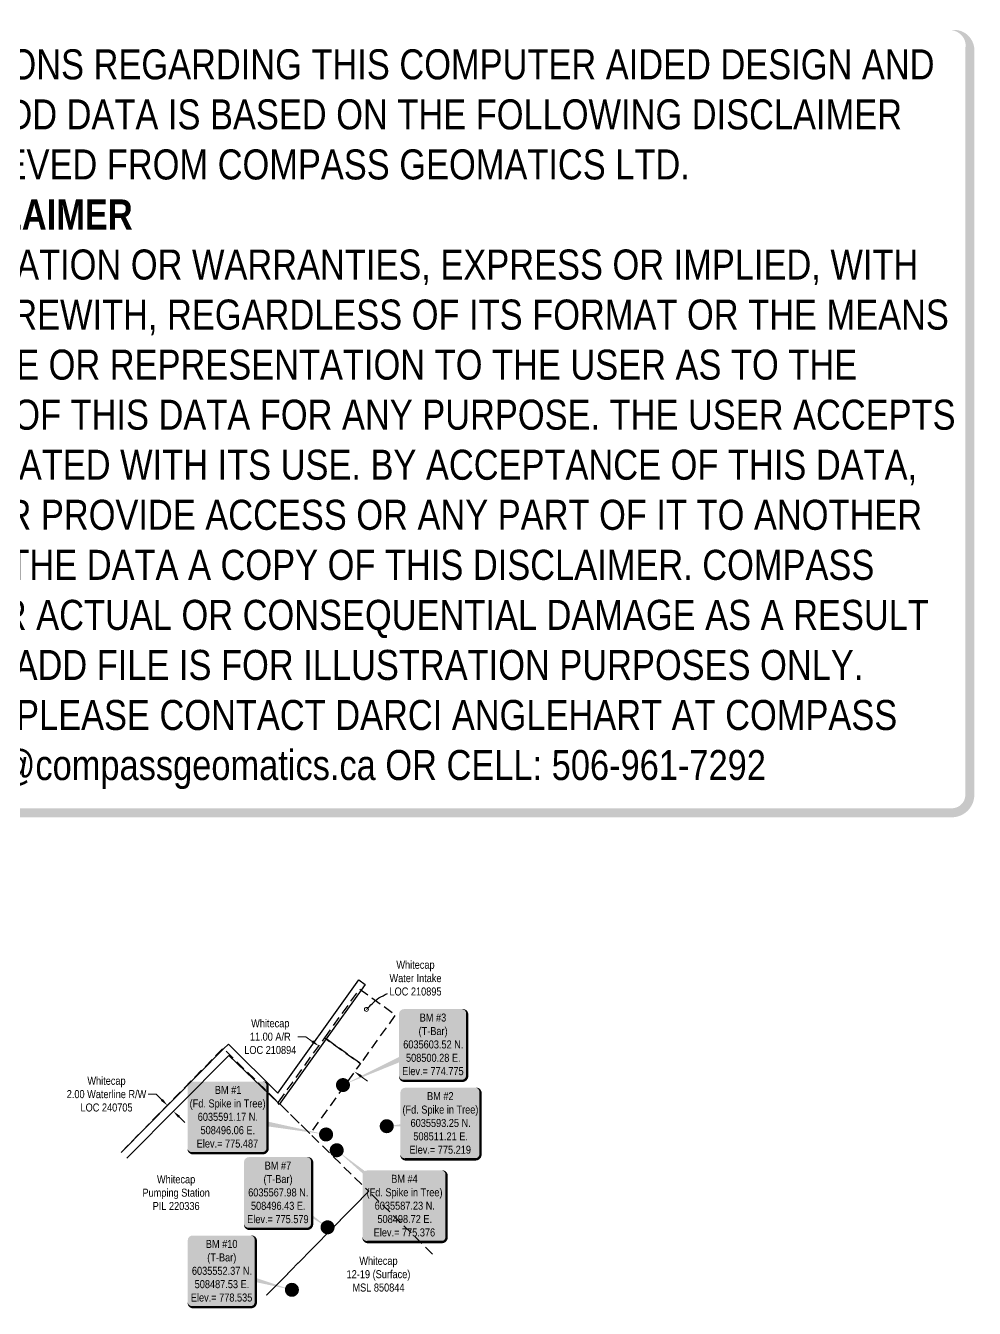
# Model space of a CAD drawing. Extents: x 507951 to 510320, y 6035129 to 6037325.
# Drawn here: x 509136 to 510320, y 6035723 to 6037325 of the extents above; entities that cross this region are included whole.
import ezdxf

# ---------------------------------------------------------------- set-up
doc = ezdxf.new("R2010")
doc.units = 0
doc.header["$LTSCALE"] = 5
doc.header["$PDMODE"] = 35
doc.header["$PDSIZE"] = 0.5
doc.linetypes.add('foc-ACCESSROAD', pattern=[3.75, 2.5, -1.25])
doc.layers.get('Defpoints').update_dxf_attribs({"color": 9})
for name, color, linetype in [('C-AR', 13, 'foc-ACCESSROAD'), ('C-RW', 13, 'Continuous'), ('C-WS', 13, 'foc-ACCESSROAD'), ('DETAIL-T', 7, 'Continuous'), ('L-MON', 1, 'Continuous')]:
    doc.layers.add(name, color=color, linetype=linetype)
doc.layers.add('C-RW-T', color=13, linetype='Continuous', lineweight=9)
doc.layers.add('C-WS-T', color=13, linetype='Continuous', lineweight=9)
doc.layers.add('DISCLAIMER', color=7, linetype='Continuous', plot=False)
doc.styles.add('80', font='ARIALN.TTF', dxfattribs={"height": 10})
doc.styles.add('80CG', font='ARIALN.TTF', dxfattribs={"height": 10})
doc.dimstyles.new('Compass 5 000', dxfattribs={"dimscale": 5, "dimtxt": 9, "dimasz": 2, "dimexe": 0.2, "dimexo": 0.0625, "dimgap": 0.5, "dimtad": 0, "dimtih": 1, "dimtoh": 1, "dimzin": 0, "dimdsep": 46, "dimtxsty": '80CG', "dimcen": 0.1, "dimse1": 1, "dimse2": 1, "dimclrd": 256, "dimclrt": 256, "dimaunit": 1, "dimadec": 4, "dimazin": 0, "dimtfac": 0.06, "dimtofl": 0, "dimtmove": 0, "dimatfit": 1, "dimfxl": 0.2, "dimtolj": 1, "dimtzin": 0, "dimlwd": -1, "dimarcsym": 0})

# ---------------------------------------------------------------- blocks, each defined once
blk = doc.blocks.new('*U474')
h = blk.add_hatch(color=254)
edge = h.paths.add_edge_path()
edge.add_line((-36.5, -45.5), (36.5, -45.5))
edge.add_arc((36.5, -39.5), 6, 270, 360)
edge.add_line((42.5, -39.5), (42.5, 38))
edge.add_arc((36.5, 38), 6, 0, 90)
edge.add_line((36.5, 44), (-36.5, 44))
edge.add_arc((-36.5, 38), 6, 90, 180)
edge.add_line((-42.5, 38), (-42.5, -39.5))
edge.add_arc((-36.5, -39.5), 6, 180, 270)
at = {"color": 1, "flags": 128}
blk.add_lwpolyline([(-36.5, -45.5, 3, 3, 0), (36.5, -45.5, 3, 3, 0.414214), (42.5, -39.5, 3, 3, 0), (42.5, 38, 3, 0, 0.414214), (36.5, 44, 0, 0, 0), (-36.5, 44, 0, 0, 0.414214), (-42.5, 38, 0, 0, 0), (-42.5, -39.5, 0, 3, 0.414214)], format="xyseb", close=True, dxfattribs=at)
blk.add_lwpolyline([(87.6, -23.9, 0, 10, 0), (0, 0, 5, 5, 0)], format="xyseb", dxfattribs=at)
at = {"color": 1, "style": '80'}
blk.add_attdef('ENTER_TEXT_001', (-36, -5), '', height=10, dxfattribs=at)
blk = doc.blocks.new('ascmfa')
at = {"color": 255, "linetype": 'Continuous', "const_width": 1.75}
blk.add_lwpolyline([(-0.875, 0, 1), (0.875, 0, 1)], format="xyb", close=True, dxfattribs=at)
blk = doc.blocks.new('Ascmfaa')
blk.add_blockref('ascmfa', (0, 0))
blk = doc.blocks.new('ascmfb')
at = {"color": 1, "linetype": 'Continuous'}
blk.add_circle((0, 0), 1.5, dxfattribs=at)
blk.add_solid([(0, 1.49), (-1.3, -0.76), (1.3, -0.76)], dxfattribs=at)
blk = doc.blocks.new('Ascmfbb')
at = {"linetype": 'Continuous'}
blk.add_blockref('ascmfb', (0, 0), dxfattribs=at)
blk = doc.blocks.new('ascmfcc')
at = {"linetype": 'Continuous'}
for name in ['Ascmfaa', 'Ascmfbb']:
    blk.add_blockref(name, (0, 0), dxfattribs=at)
blk = doc.blocks.new('ASCM')
at = {"linetype": 'Continuous'}
blk.add_blockref('ascmfcc', (0, 0), dxfattribs=at)
blk = doc.blocks.new('*D487')
at = {"layer": 'C-RW-T', "transparency": 16777216}
for p, q in [((509298.7, 6035990.3), (509288.7, 6035990.3)), ((509305.8, 6035983.2), (509298.7, 6035990.3)), ((509327.3, 6035962), (509334.4, 6035954.9))]:
    blk.add_line(p, q, dxfattribs=at)
for points in [[(509307, 6035984.4), (509304.6, 6035982.1), (509312.9, 6035976.2)], [(509328.5, 6035963.1), (509326.1, 6035960.8), (509320.2, 6035969)]]:
    blk.add_solid(points, dxfattribs=at)
at = {"layer": 'Defpoints', "color": 0, "transparency": 16777216}
for p in [(509312.9, 6035976.2), (509318.1, 6035981.4), (509325.4, 6035974.2)]:
    blk.add_point(p, dxfattribs=at)
at = {"layer": 'C-RW-T', "transparency": 16777216, "insert": (509236.7, 6035990.3), "char_height": 10, "attachment_point": 5, "style": '80CG'}
blk.add_mtext('\\A1;Whitecap\\P2.00 Waterline R/W\\PLOC 240705', dxfattribs=at)
blk = doc.blocks.new('*D488')
at = {"layer": 'C-RW-T', "transparency": 16777216}
for p, q in [((509485.5, 6036062.1), (509475.5, 6036062.1)), ((509493.6, 6036056.3), (509485.5, 6036062.1)), ((509554.5, 6036012.5), (509562.6, 6036006.7))]:
    blk.add_line(p, q, dxfattribs=at)
for points in [[(509494.6, 6036057.6), (509492.7, 6036054.9), (509501.8, 6036050.5)], [(509555.5, 6036013.9), (509553.5, 6036011.2), (509546.4, 6036018.4)]]:
    blk.add_solid(points, dxfattribs=at)
at = {"layer": 'Defpoints', "color": 0, "transparency": 16777216}
for p in [(509501.8, 6036050.5), (509476.6, 6036015.5), (509521.2, 6035983.4)]:
    blk.add_point(p, dxfattribs=at)
at = {"layer": 'C-RW-T', "transparency": 16777216, "insert": (509441.2, 6036062.1), "char_height": 10, "attachment_point": 5, "style": '80CG'}
blk.add_mtext('\\A1;Whitecap\\P11.00 A/R\\PLOC 210894', dxfattribs=at)
blk = doc.blocks.new('*U490')
h = blk.add_hatch(color=254)
edge = h.paths.add_edge_path()
edge.add_line((-46.5, -45.5), (46.5, -45.5))
edge.add_arc((46.5, -39.5), 6, 270, 360)
edge.add_line((52.5, -39.5), (52.5, 38))
edge.add_arc((46.5, 38), 6, 0, 90)
edge.add_line((46.5, 44), (-46.5, 44))
edge.add_arc((-46.5, 38), 6, 90, 180)
edge.add_line((-52.5, 38), (-52.5, -39.5))
edge.add_arc((-46.5, -39.5), 6, 180, 270)
at = {"color": 1, "flags": 128}
blk.add_lwpolyline([(-84.7, 69.2, 0, 10, 0), (0, 0, 5, 5, 0)], format="xyseb", dxfattribs=at)
blk.add_lwpolyline([(-46.5, -45.5, 3, 3, 0), (46.5, -45.5, 3, 3, 0.414214), (52.5, -39.5, 3, 3, 0), (52.5, 38, 3, 0, 0.414214), (46.5, 44, 0, 0, 0), (-46.5, 44, 0, 0, 0.414214), (-52.5, 38, 0, 0, 0), (-52.5, -39.5, 0, 3, 0.414214)], format="xyseb", close=True, dxfattribs=at)
at = {"color": 1, "style": '80'}
blk.add_attdef('ENTER_TEXT_001', (-36, -5), '', height=10, dxfattribs=at)
blk = doc.blocks.new('*U492')
h = blk.add_hatch(color=254)
edge = h.paths.add_edge_path()
edge.add_line((-44, -45.5), (44, -45.5))
edge.add_arc((44, -39.5), 6, 270, 360)
edge.add_line((50, -39.5), (50, 38))
edge.add_arc((44, 38), 6, 0, 90)
edge.add_line((44, 44), (-44, 44))
edge.add_arc((-44, 38), 6, 90, 180)
edge.add_line((-50, 38), (-50, -39.5))
edge.add_arc((-44, -39.5), 6, 180, 270)
at = {"color": 1, "flags": 128}
blk.add_lwpolyline([(-44, -45.5, 3, 3, 0), (44, -45.5, 3, 3, 0.414214), (50, -39.5, 3, 3, 0), (50, 38, 3, 0, 0.414214), (44, 44, 0, 0, 0), (-44, 44, 0, 0, 0.414214), (-50, 38, 0, 0, 0), (-50, -39.5, 0, 3, 0.414214)], format="xyseb", close=True, dxfattribs=at)
blk.add_lwpolyline([(-67.1, -4.1, 0, 10, 0), (0, 0, 5, 5, 0)], format="xyseb", dxfattribs=at)
at = {"color": 1, "style": '80'}
blk.add_attdef('ENTER_TEXT_001', (-36, -5), '', height=10, dxfattribs=at)
blk = doc.blocks.new('*U493')
h = blk.add_hatch(color=254)
edge = h.paths.add_edge_path()
edge.add_line((-36.5, -45.5), (36.5, -45.5))
edge.add_arc((36.5, -39.5), 6, 270, 360)
edge.add_line((42.5, -39.5), (42.5, 38))
edge.add_arc((36.5, 38), 6, 0, 90)
edge.add_line((36.5, 44), (-36.5, 44))
edge.add_arc((-36.5, 38), 6, 90, 180)
edge.add_line((-42.5, 38), (-42.5, -39.5))
edge.add_arc((-36.5, -39.5), 6, 180, 270)
at = {"color": 1, "flags": 128}
blk.add_lwpolyline([(-36.5, -45.5, 3, 3, 0), (36.5, -45.5, 3, 3, 0.414214), (42.5, -39.5, 3, 3, 0), (42.5, 38, 3, 0, 0.414214), (36.5, 44, 0, 0, 0), (-36.5, 44, 0, 0, 0.414214), (-42.5, 38, 0, 0, 0), (-42.5, -39.5, 0, 3, 0.414214)], format="xyseb", close=True, dxfattribs=at)
blk.add_lwpolyline([(-112.6, -50.9, 0, 10, 0), (0, 0, 5, 5, 0)], format="xyseb", dxfattribs=at)
at = {"color": 1, "style": '80'}
blk.add_attdef('ENTER_TEXT_001', (-36, -5), '', height=10, dxfattribs=at)
blk = doc.blocks.new('*U489')
h = blk.add_hatch(color=254)
edge = h.paths.add_edge_path()
edge.add_line((-36.5, -45.5), (36.5, -45.5))
edge.add_arc((36.5, -39.5), 6, 270, 360)
edge.add_line((42.5, -39.5), (42.5, 38))
edge.add_arc((36.5, 38), 6, 0, 90)
edge.add_line((36.5, 44), (-36.5, 44))
edge.add_arc((-36.5, 38), 6, 90, 180)
edge.add_line((-42.5, 38), (-42.5, -39.5))
edge.add_arc((-36.5, -39.5), 6, 180, 270)
at = {"color": 1, "flags": 128}
blk.add_lwpolyline([(-36.5, -45.5, 3, 3, 0), (36.5, -45.5, 3, 3, 0.414214), (42.5, -39.5, 3, 3, 0), (42.5, 38, 3, 0, 0.414214), (36.5, 44, 0, 0, 0), (-36.5, 44, 0, 0, 0.414214), (-42.5, 38, 0, 0, 0), (-42.5, -39.5, 0, 3, 0.414214)], format="xyseb", close=True, dxfattribs=at)
blk.add_lwpolyline([(61.8, -43.7, 0, 10, 0), (0, 0, 5, 5, 0)], format="xyseb", dxfattribs=at)
at = {"color": 1, "style": '80'}
blk.add_attdef('ENTER_TEXT_001', (-36, -5), '', height=10, dxfattribs=at)
blk = doc.blocks.new('*U491')
h = blk.add_hatch(color=254)
edge = h.paths.add_edge_path()
edge.add_line((-44, -45.5), (44, -45.5))
edge.add_arc((44, -39.5), 6, 270, 360)
edge.add_line((50, -39.5), (50, 38))
edge.add_arc((44, 38), 6, 0, 90)
edge.add_line((44, 44), (-44, 44))
edge.add_arc((-44, 38), 6, 90, 180)
edge.add_line((-50, 38), (-50, -39.5))
edge.add_arc((-44, -39.5), 6, 180, 270)
at = {"color": 1, "flags": 128}
blk.add_lwpolyline([(-44, -45.5, 3, 3, 0), (44, -45.5, 3, 3, 0.414214), (50, -39.5, 3, 3, 0), (50, 38, 3, 0, 0.414214), (44, 44, 0, 0, 0), (-44, 44, 0, 0, 0.414214), (-50, 38, 0, 0, 0), (-50, -39.5, 0, 3, 0.414214)], format="xyseb", close=True, dxfattribs=at)
blk.add_lwpolyline([(123, -22.2, 0, 10, 0), (0, 0, 5, 5, 0)], format="xyseb", dxfattribs=at)
at = {"color": 1, "style": '80'}
blk.add_attdef('ENTER_TEXT_001', (-36, -5), '', height=10, dxfattribs=at)
blk = doc.blocks.new('Disclaimer_Legal')
at = {"layer": 'DISCLAIMER', "color": 254, "flags": 128}
blk.add_lwpolyline([(-3612.9, -1104.6, 37.5, 37.5, 0), (4096.1, -1104.6, 37.5, 37.5, 0.414214), (4171.1, -1029.6, 37.5, 37.5, 0), (4171.1, 2078.7, 37.5, 0, 0.414214), (4096.1, 2153.7, 0, 0, 0), (-3612.9, 2153.7, 0, 0, 0.414214), (-3687.9, 2078.7, 0, 0, 0), (-3687.9, -1029.6, 0, 37.5, 0.414214)], format="xyseb", close=True, dxfattribs=at)
at = {"layer": 'DISCLAIMER', "color": 254, "insert": (241.6, 533.9), "char_height": 125, "width": 7717.568, "attachment_point": 5, "style": '80'}
blk.add_mtext('NOTICE TO THE CORPORATION, PERSON &/OR PERSONS REGARDING THIS COMPUTER AIDED DESIGN AND DRAFTING (CADD) FILES. ACCEPTANCE OF THE CADD DATA IS BASED ON THE FOLLOWING DISCLAIMER WHICH COVERS ALL CADD DATA RECIEVED FROM COMPASS GEOMATICS LTD.\\P{\\fArial Narrow|b1|i0|c0|p34;DISCLAIMER}\\PCOMPASS GEOMATICS LTD. MAKES NO REPRESENTATION OR WARRANTIES, EXPRESS OR IMPLIED, WITH RESPECT TO THE REUSE OF THE DATA PROVIDED HEREWITH, REGARDLESS OF ITS FORMAT OR THE MEANS OF ITS TRANSMISSION. THERE IS NO GUARANTEE OR REPRESENTATION TO THE USER AS TO THE ACCURACY, CURRENCY, SUITABILITY OR RELIABILITY OF THIS DATA FOR ANY PURPOSE. THE USER ACCEPTS THE DATA "AS IS", AND ASSUMES ALL RISKS ASSOCIATED WITH ITS USE. BY ACCEPTANCE OF THIS DATA, THE USER AGREES NOT TO TRANSMIT THIS DATA OR PROVIDE ACCESS OR ANY PART OF IT TO ANOTHER PARTY UNLESS THE USER SHALL INCLUDE WITH THE DATA A COPY OF THIS DISCLAIMER. COMPASS GEOMATICS LTD. ASSUMES NO RESPONSIBILITY FOR ACTUAL OR CONSEQUENTIAL DAMAGE AS A RESULT OF ANY USER\'S RELIANCE ON THIS DATA. THIS CADD FILE IS FOR ILLUSTRATION PURPOSES ONLY.\\PIF YOU REQUIRE MORE ACCURATE INFORMATION, PLEASE CONTACT DARCI ANGLEHART AT COMPASS GEOMATICS LTD. VIA EMAIL: darci.anglehart@compassgeomatics.ca OR CELL: 506-961-7292', dxfattribs=at)

msp = doc.modelspace()

# ---------------------------------------------------------------- linework, layer by layer
at = {"layer": 'C-AR', "flags": 128}
for points in [[(509509.096, 6036060.664), (509552.852, 6036121.526), (509597.488, 6036089.439), (509553.729, 6036028.572), (509509.096, 6036060.664)], [(509490.769, 6035941), (509451.107, 6035980.004), (509509.096, 6036060.664), (509553.729, 6036028.572), (509490.769, 6035941)]]:
    msp.add_lwpolyline(points, close=True, dxfattribs=at)
at = {"layer": 'C-RW'}
msp.add_lwpolyline([(509254.809, 6035917.44), (509382.93, 6036047.052), (509389.045, 6036052.615), (509450.42, 6035991.671), (509551.546, 6036133.272), (509559.679, 6036127.462), (509554.562, 6036120.295), (509510.997, 6036059.296), (509452.456, 6035977.325), (509450.936, 6035979.487), (509389.33, 6036038.593), (509261.994, 6035910.43)], dxfattribs=at)
at = {"layer": 'C-WS', "flags": 128}
for points in [[(509254.814, 6035917.477), (509382.308, 6036047.664), (509451.107, 6035980.004), (509490.769, 6035941), (509564.025, 6035868.955), (509436.561, 6035739.09)], [(509436.561, 6035739.09), (509564.025, 6035868.955), (509645.624, 6035788.866)]]:
    msp.add_lwpolyline(points, dxfattribs=at)

# ---------------------------------------------------------------- block references
at = {"layer": 'DETAIL-T'}
ref = msp.add_blockref('*U493', (509644.452, 6036052.537), dxfattribs=dict(at, xscale=0.999476, yscale=0.999476, zscale=0.999476))
ref.add_attrib('ENTER_TEXT_001', 'BM #3', (509627.755, 6036080.981), dxfattribs={"layer": '0', "color": 1, "height": 9.9948, "style": '80'})
ref.add_attrib('ENTER_TEXT_002', '(T-Bar)', (509626.334, 6036064.153), dxfattribs={"layer": '0', "color": 1, "height": 9.9948, "style": '80'})
ref.add_attrib('ENTER_TEXT_003', '6035603.52 N.', (509607.176, 6036047.454), dxfattribs={"layer": '0', "color": 1, "height": 9.99476, "style": '80'})
ref.add_attrib('ENTER_TEXT_004', '508500.28 E.', (509610.65, 6036030.755), dxfattribs={"layer": '0', "color": 1, "height": 9.99476, "style": '80'})
ref.add_attrib('ENTER_TEXT_005', 'Elev.= 774.775', (509605.877, 6036014.097), dxfattribs={"layer": '0', "color": 1, "height": 9.99476, "style": '80'})
ref = msp.add_blockref('*U491', (509387.899, 6035962.108), dxfattribs=dict(at, xscale=0.999476, yscale=0.999476, zscale=0.999476))
ref.add_attrib('ENTER_TEXT_001', 'BM #1', (509371.99, 6035990.577), dxfattribs={"layer": '0', "color": 1, "height": 9.9948, "style": '80'})
ref.add_attrib('ENTER_TEXT_002', '(Fd. Spike in Tree)', (509340.495, 6035973.742), dxfattribs={"layer": '0', "color": 1, "height": 9.99476, "style": '80'})
ref.add_attrib('ENTER_TEXT_003', '6035591.17 N.', (509350.623, 6035957.043), dxfattribs={"layer": '0', "color": 1, "height": 9.99476, "style": '80'})
ref.add_attrib('ENTER_TEXT_004', '508496.06 E.', (509354.097, 6035940.344), dxfattribs={"layer": '0', "color": 1, "height": 9.99476, "style": '80'})
ref.add_attrib('ENTER_TEXT_005', 'Elev.= 775.487', (509349.358, 6035923.645), dxfattribs={"layer": '0', "color": 1, "height": 9.99476, "style": '80'})
ref = msp.add_blockref('*U492', (509653.602, 6035954.417), dxfattribs=dict(at, xscale=0.999476, yscale=0.999476, zscale=0.999476))
ref.add_attrib('ENTER_TEXT_001', 'BM #2', (509636.936, 6035982.885), dxfattribs={"layer": '0', "color": 1, "height": 9.9948, "style": '80'})
ref.add_attrib('ENTER_TEXT_002', '(Fd. Spike in Tree)', (509606.198, 6035966.05), dxfattribs={"layer": '0', "color": 1, "height": 9.99476, "style": '80'})
ref.add_attrib('ENTER_TEXT_003', '6035593.25 N.', (509616.326, 6035949.351), dxfattribs={"layer": '0', "color": 1, "height": 9.99476, "style": '80'})
ref.add_attrib('ENTER_TEXT_004', '508511.21 E.', (509619.8, 6035932.652), dxfattribs={"layer": '0', "color": 1, "height": 9.99476, "style": '80'})
ref.add_attrib('ENTER_TEXT_005', 'Elev.= 775.219', (509615.048, 6035915.953), dxfattribs={"layer": '0', "color": 1, "height": 9.99476, "style": '80'})
ref = msp.add_blockref('*U490', (509608.83, 6035851.106), dxfattribs=dict(at, xscale=0.999476, yscale=0.999476, zscale=0.999476))
ref.add_attrib('ENTER_TEXT_001', 'BM #4', (509592.143, 6035879.574), dxfattribs={"layer": '0', "color": 1, "height": 9.9948, "style": '80'})
ref.add_attrib('ENTER_TEXT_002', '(Fd. Spike in Tree)', (509561.426, 6035862.739), dxfattribs={"layer": '0', "color": 1, "height": 9.99476, "style": '80'})
ref.add_attrib('ENTER_TEXT_003', '6035587.23 N.', (509571.554, 6035846.04), dxfattribs={"layer": '0', "color": 1, "height": 9.99476, "style": '80'})
ref.add_attrib('ENTER_TEXT_004', '508498.72 E.', (509575.028, 6035829.341), dxfattribs={"layer": '0', "color": 1, "height": 9.99476, "style": '80'})
ref.add_attrib('ENTER_TEXT_005', 'Elev.= 775.376', (509570.289, 6035812.643), dxfattribs={"layer": '0', "color": 1, "height": 9.99476, "style": '80'})
ref = msp.add_blockref('*U489', (509450.882, 6035867.663), dxfattribs=dict(at, xscale=0.999476, yscale=0.999476, zscale=0.999476))
ref.add_attrib('ENTER_TEXT_001', 'BM #7', (509434.185, 6035896.128), dxfattribs={"layer": '0', "color": 1, "height": 9.9948, "style": '80'})
ref.add_attrib('ENTER_TEXT_002', '(T-Bar)', (509432.764, 6035879.3), dxfattribs={"layer": '0', "color": 1, "height": 9.9948, "style": '80'})
ref.add_attrib('ENTER_TEXT_003', '6035567.98 N.', (509413.606, 6035862.601), dxfattribs={"layer": '0', "color": 1, "height": 9.99476, "style": '80'})
ref.add_attrib('ENTER_TEXT_004', '508496.43 E.', (509417.08, 6035845.902), dxfattribs={"layer": '0', "color": 1, "height": 9.99476, "style": '80'})
ref.add_attrib('ENTER_TEXT_005', 'Elev.= 775.579', (509412.328, 6035829.203), dxfattribs={"layer": '0', "color": 1, "height": 9.99476, "style": '80'})
ref = msp.add_blockref('*U474', (509380.6, 6035769.778), dxfattribs=dict(at, xscale=0.999476, yscale=0.999476, zscale=0.999476))
ref.add_attrib('ENTER_TEXT_001', 'BM #10', (509360.73, 6035798.243), dxfattribs={"layer": '0', "color": 1, "height": 9.9948, "style": '80'})
ref.add_attrib('ENTER_TEXT_002', '(T-Bar)', (509362.482, 6035781.415), dxfattribs={"layer": '0', "color": 1, "height": 9.9948, "style": '80'})
ref.add_attrib('ENTER_TEXT_003', '6035552.37 N.', (509343.324, 6035764.716), dxfattribs={"layer": '0', "color": 1, "height": 9.99476, "style": '80'})
ref.add_attrib('ENTER_TEXT_004', '508487.53 E.', (509346.798, 6035748.017), dxfattribs={"layer": '0', "color": 1, "height": 9.99476, "style": '80'})
ref.add_attrib('ENTER_TEXT_005', 'Elev.= 778.535', (509342.025, 6035731.318), dxfattribs={"layer": '0', "color": 1, "height": 9.99476, "style": '80'})
at = {"layer": 'DISCLAIMER', "xscale": 0.3, "yscale": 0.3, "zscale": 0.3}
msp.add_blockref('Disclaimer_Legal', (509063.28, 6036673.163), dxfattribs=at)
at = {"layer": 'L-MON', "xscale": 4.997379999999998, "yscale": 4.997379999999998, "zscale": 4.997379999999998}
for p in [(509531.921, 6036001.675), (509586.581, 6035950.33), (509510.811, 6035939.965), (509524.146, 6035920.26), (509512.696, 6035824), (509468.186, 6035745.93)]:
    msp.add_blockref('ASCM', p, dxfattribs=at)

# ---------------------------------------------------------------- texts
at = {"layer": 'C-WS-T', "char_height": 10.00524, "width": 89.39119, "attachment_point": 5, "style": '80CG'}
for s, insert in [('\\A1;Whitecap\\PPumping Station\\PPIL 220336', (509323.612, 6035867.214)), ('\\A1;Whitecap\\P12-19 (Surface)\\PMSL 850844', (509576.263, 6035765.402))]:
    msp.add_mtext(s, dxfattribs=dict(at, insert=insert))

# ---------------------------------------------------------------- dimensions: what is measured, and where the dimension line sits
at = {"layer": 'C-RW-T'}
for base, p1, p2, angle, text, picture, middle in [((509501.759, 6036050.458), (509521.236, 6035983.376), (509476.601, 6036015.465), 144.28646, 'Whitecap\\P11.00 A/R\\PLOC 210894', '*D488', (509441.229, 6036062.133)), ((509312.904, 6035976.211), (509325.381, 6035974.229), (509318.079, 6035981.446), 135.331524, 'Whitecap\\P2.00 Waterline R/W\\PLOC 240705', '*D487', (509236.732, 6035990.271))]:
    dim = msp.add_linear_dim(base=base, p1=p1, p2=p2, angle=angle, text=text, dimstyle='Compass 5 000', dxfattribs=at)
    dim.commit()
    dim.dimension.update_dxf_attribs({"geometry": picture, "text_midpoint": middle, "dimtype": 161})

# ---------------------------------------------------------------- next in the draw order: texts
at = {"layer": 'C-RW-T', "insert": (509622.491, 6036135.189), "char_height": 10.00524, "width": 88.59799, "attachment_point": 5, "style": '80CG', "bg_fill": 2}
msp.add_mtext('\\A1;Whitecap\\PWater Intake\\PLOC 210895', dxfattribs=at)

# ---------------------------------------------------------------- next in the draw order: leaders
at = {"layer": 'C-RW-T', "path_type": 1}
msp.add_leader([(509561.29, 6036096.253), (509576.797, 6036110.463), (509587.459, 6036115.954)], dimstyle='Compass 5 000', override={"dimasz": 1, "dimgap": 0.5, "dimtad": 0, "dimldrblk": 'DotBlank'}, dxfattribs=at)

doc.saveas('drawing.dxf')
